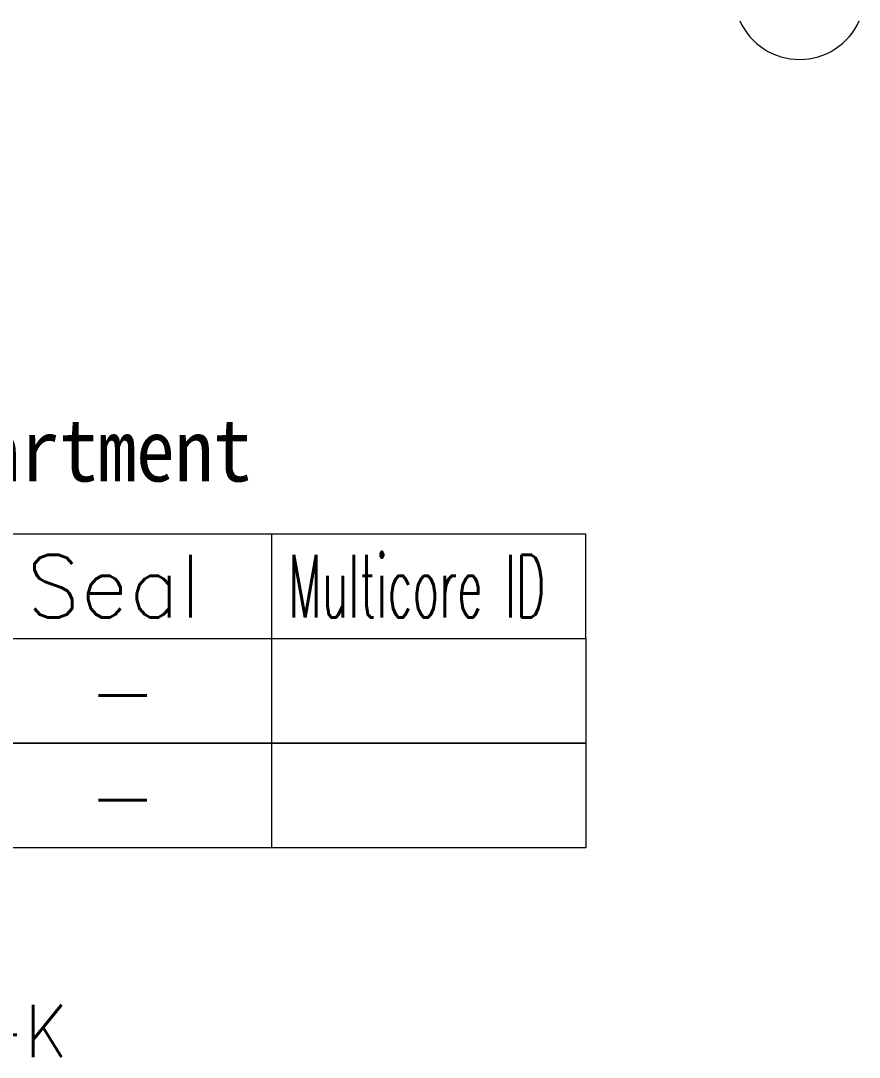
# Model space of a CAD drawing. Header units: inches. Extents: x 47316 to 59086, y 3141 to 11743.
# Drawn here: x 55379.32 to 55419.36, y 9709.67 to 9759.17 of the extents above; entities that cross this region are included whole.
import ezdxf

# ---------------------------------------------------------------- set-up
doc = ezdxf.new("R2010")
doc.units = ezdxf.units.IN
doc.header["$MEASUREMENT"] = 0
doc.styles.get("Standard").update_dxf_attribs({"font": ''})
doc.styles.get('Standard').set_extended_font_data('SimSun')

msp = doc.modelspace()

# ---------------------------------------------------------------- linework, layer by layer
at = {"color": 0, "linetype": 'Continuous', "lineweight": 15}
for p, q in [((55323.802, 9734.667), (55406.302, 9734.667)), ((55323.802, 9729.667), (55406.302, 9729.667))]:
    msp.add_line(p, q, dxfattribs=at)
at = {"color": 7, "linetype": 'Continuous', "lineweight": 15}
for p, q in [((55391.302, 9729.667), (55391.302, 9734.667)), ((55406.302, 9729.667), (55406.302, 9734.667))]:
    msp.add_line(p, q, dxfattribs=at)
at = {"color": 102, "linetype": 'Continuous', "lineweight": 15}
for p, q in [((55391.302, 9724.667), (55391.302, 9729.667)), ((55391.302, 9719.667), (55391.302, 9724.667))]:
    msp.add_line(p, q, dxfattribs=at)
at = {"color": 0, "linetype": 'Continuous', "lineweight": 15}
for points in [[(55323.802, 9724.667), (55323.802, 9729.667), (55406.302, 9729.667), (55406.302, 9724.667)], [(55323.802, 9719.667), (55323.802, 9724.667), (55406.302, 9724.667), (55406.302, 9719.667)]]:
    msp.add_lwpolyline(points, close=True, dxfattribs=at)
at = {"color": 0, "lineweight": 15}
msp.add_arc((55416.505, 9760.441), 3.12, 204, 336, dxfattribs=at)

# ---------------------------------------------------------------- texts
at = {"color": 6, "linetype": 'Continuous', "lineweight": 20, "insert": (55337.081, 9740.167), "char_height": 3, "width": 56.30562, "attachment_point": 1}
msp.add_mtext('\\f黑体|b0|i0|c1|p0;\\W0.9000000000;\\T1.0000000000;\\o\\lFusebox-Passenger Compartment', dxfattribs=at)
at = {"color": 7, "linetype": 'Continuous', "lineweight": 15, "char_height": 3, "attachment_point": 1}
for s, insert, width in [('\\Fromans.shx;\\W0.5185185185;\\T1.0000000000;\\o\\lMulticore ID', (55392.098, 9733.667), 14), ('\\Fromans.shx;\\W1.0000000000;\\T1.0000000000;\\o\\lSeal', (55379.587, 9733.667), 9.28571)]:
    msp.add_mtext(s, dxfattribs=dict(at, insert=insert, width=width))
at = {"color": 140, "linetype": 'Continuous', "lineweight": 15, "char_height": 3, "width": 3.71429, "attachment_point": 1}
for insert in [(55382.516, 9728.667), (55382.516, 9723.667)]:
    msp.add_mtext('\\Fromans.shx;\\W1.0000000000;\\T1.0000000000;\\o\\l-', dxfattribs=dict(at, insert=insert))
at = {"color": 42, "linetype": 'Continuous', "lineweight": 15, "insert": (55342.016, 9712.167), "char_height": 2.5, "width": 46.07143, "attachment_point": 1}
msp.add_mtext('\\Fromans.shx;\\W0.9000000000;\\T1.0000000000;\\o\\l : 1 : DJ7021-9.5-21-K', dxfattribs=at)

doc.saveas('drawing.dxf')
